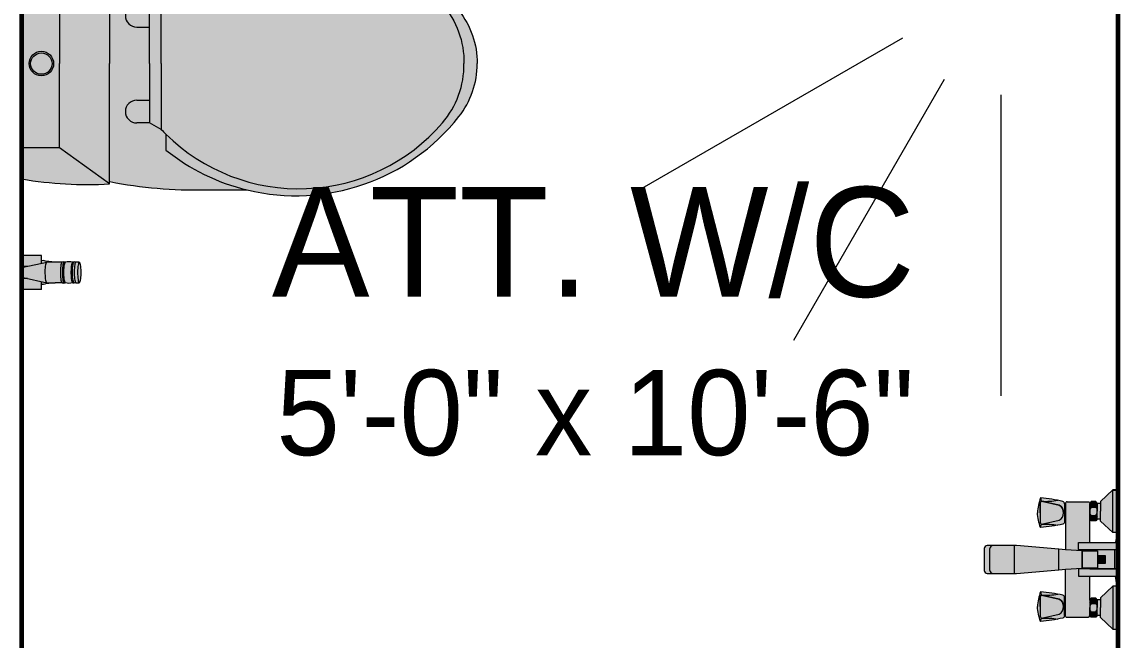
# Model space of a CAD drawing. Header units: feet. Extents: x 109753 to 150441, y 47761 to 75080.
# Drawn here: x 126507.2 to 126567.2, y 49904.4 to 49938.2 of the extents above; entities that cross this region are included whole.
import ezdxf

# ---------------------------------------------------------------- set-up
doc = ezdxf.new("R2010")
doc.units = ezdxf.units.FT
doc.header["$LTSCALE"] = 50
doc.header["$MEASUREMENT"] = 0
for name, color, linetype, lineweight in [('A-Furniture', 175, 'Continuous', 0), ('HATCH', 9, 'Continuous', 9), ('TEXT', 181, 'Continuous', 13), ('WALL', 1, 'Continuous', 60)]:
    doc.layers.add(name, color=color, linetype=linetype, lineweight=lineweight)
doc.layers.add('WC-OUTL', color=7, linetype='Continuous')
doc.styles.add('GL_Imperial', font='GOTHIC.TTF', dxfattribs={"height": 8})

# ---------------------------------------------------------------- blocks, each defined once
blk = doc.blocks.new('toilet')
at = {"true_color": 0xaaabad}
h = blk.add_hatch(color=253, dxfattribs=at)
h.dxf.hatch_style = 1
h.paths.add_polyline_path([(-0.1212, 0), (-0.1657, 0, 0.056711), (-0.1727, -0.126), (-0.1212, -0.054)])
at = {"true_color": 0xcecdcb}
h = blk.add_hatch(color=254, dxfattribs=at)
h.dxf.hatch_style = 1
h.paths.add_polyline_path([(0.1213, -0.054), (0.1213, 0), (-0.1212, 0), (-0.1212, -0.054), (0, -0.054)])
h.paths.add_polyline_path([(-0.0176, -0.0279, -1), (0.0176, -0.0279, -1)], flags=16)
h.paths.add_polyline_path([(-0.0154, -0.0279, -1), (0.0154, -0.0279, -1)], flags=0)
at = {"true_color": 0xaaabad}
h = blk.add_hatch(color=253, dxfattribs=at)
h.dxf.hatch_style = 1
h.paths.add_polyline_path([(0.1657, 0), (0.1213, 0), (0.1213, -0.054), (0.1727, -0.126, 0.056711)])
h = blk.add_hatch(color=253, dxfattribs=at)
h.dxf.hatch_style = 1
h.paths.add_polyline_path([(-0.3242, -0.0279), (-0.3167, -0.0279), (-0.3129, -0.0279), (-0.3086, -0.0078), (-0.3086, -0.0001), (-0.3242, -0.0001)])
at = {"true_color": 0xcecdcb}
h = blk.add_hatch(color=254, dxfattribs=at)
h.dxf.hatch_style = 1
h.paths.add_polyline_path([(-0.2924, -0.002, 0.362033), (-0.2934, -0.0011), (-0.2999, -0.0011), (-0.3064, -0.0011, 0.362033), (-0.3074, -0.002), (-0.3146, -0.0355), (-0.3146, -0.0356), (-0.3144, -0.0352), (-0.3137, -0.0347), (-0.3126, -0.0343), (-0.311, -0.0339), (-0.309, -0.0336), (-0.3067, -0.0333), (-0.3042, -0.0332), (-0.3015, -0.0331), (-0.2987, -0.0331), (-0.296, -0.0331), (-0.2935, -0.0333), (-0.2911, -0.0335), (-0.2891, -0.0339), (-0.2874, -0.0342), (-0.2862, -0.0346), (-0.2855, -0.0351), (-0.2852, -0.0356)])
at = {"true_color": 0xaaabad}
h = blk.add_hatch(color=253, dxfattribs=at)
h.dxf.hatch_style = 1
h.paths.add_polyline_path([(-0.3064, -0.0011), (-0.2999, -0.0011), (-0.2934, -0.0011, -0.362033), (-0.2924, -0.002), (-0.2912, -0.0078), (-0.2912, -0.0001), (-0.3086, -0.0001), (-0.3086, -0.0078), (-0.3074, -0.002, -0.362033)])
h = blk.add_hatch(color=253, dxfattribs=at)
h.dxf.hatch_style = 1
h.paths.add_polyline_path([(-0.2868, -0.0279), (-0.2831, -0.0279), (-0.2756, -0.0279), (-0.2756, -0.0001), (-0.2912, -0.0001), (-0.2912, -0.0078)])
at = {"true_color": 0x646d72}
h = blk.add_hatch(color=251, dxfattribs=at)
h.dxf.hatch_style = 1
h.paths.add_polyline_path([(-0.0154, -0.0279, 1), (0.0154, -0.0279, 1)], flags=0)
h.paths.add_polyline_path([(0.0176, -0.0279, 1), (-0.0176, -0.0279, 1)])
h.paths.add_polyline_path([(0.0154, -0.0279, -1), (-0.0154, -0.0279, -1)], flags=16)
at = {"true_color": 0xaaabad}
h = blk.add_hatch(color=253, dxfattribs=at)
h.dxf.hatch_style = 1
h.paths.add_polyline_path([(0.0154, -0.0279, 1), (-0.0154, -0.0279, 1)])
at = {"true_color": 0x646d72}
h = blk.add_hatch(color=251, dxfattribs=at)
h.dxf.hatch_style = 1
h.paths.add_polyline_path([(-0.3129, -0.0279), (-0.3167, -0.0279), (-0.3168, -0.0309), (-0.3163, -0.0339), (-0.3146, -0.0478), (-0.3146, -0.0355)])
h = blk.add_hatch(color=251, dxfattribs=at)
h.dxf.hatch_style = 1
h.paths.add_polyline_path([(-0.283, -0.0309), (-0.2831, -0.0279), (-0.2868, -0.0279), (-0.2852, -0.0356), (-0.2852, -0.0478), (-0.2835, -0.0339)])
at = {"true_color": 0xcecdcb}
h = blk.add_hatch(color=254, dxfattribs=at)
h.dxf.hatch_style = 1
h.paths.add_polyline_path([(-0.2852, -0.0356), (-0.2855, -0.0351), (-0.2862, -0.0346), (-0.2874, -0.0342), (-0.2891, -0.0339), (-0.2911, -0.0335), (-0.2935, -0.0333), (-0.296, -0.0331), (-0.2987, -0.0331), (-0.3015, -0.0331), (-0.3042, -0.0332), (-0.3067, -0.0333), (-0.309, -0.0336), (-0.311, -0.0339), (-0.3126, -0.0343), (-0.3137, -0.0347), (-0.3144, -0.0352), (-0.3146, -0.0356), (-0.3146, -0.0478), (-0.3146, -0.0578), (-0.3144, -0.0574), (-0.3137, -0.0569), (-0.3126, -0.0565), (-0.311, -0.0561), (-0.309, -0.0558), (-0.3067, -0.0555), (-0.3042, -0.0553), (-0.3015, -0.0553), (-0.2987, -0.0552), (-0.296, -0.0553), (-0.2935, -0.0555), (-0.2911, -0.0557), (-0.2891, -0.056), (-0.2874, -0.0564), (-0.2862, -0.0568), (-0.2855, -0.0573), (-0.2852, -0.0577), (-0.2852, -0.0478)])
at = {"true_color": 0x646d72}
h = blk.add_hatch(color=251, dxfattribs=at)
h.dxf.hatch_style = 1
h.paths.add_polyline_path([(-0.2874, -0.0564), (-0.2891, -0.056), (-0.2911, -0.0557), (-0.2935, -0.0555), (-0.296, -0.0553), (-0.2987, -0.0552), (-0.3015, -0.0553), (-0.3042, -0.0553), (-0.3067, -0.0555), (-0.309, -0.0558), (-0.311, -0.0561), (-0.3126, -0.0565), (-0.3137, -0.0569), (-0.3144, -0.0574), (-0.3146, -0.0578), (-0.3146, -0.0577, 0.37361), (-0.3145, -0.0606), (-0.3144, -0.0602), (-0.3137, -0.0598), (-0.3126, -0.0593), (-0.311, -0.0589), (-0.309, -0.0586), (-0.3067, -0.0584), (-0.3042, -0.0582), (-0.3015, -0.0581), (-0.2987, -0.0581), (-0.296, -0.0582), (-0.2935, -0.0583), (-0.2911, -0.0586), (-0.2891, -0.0589), (-0.2874, -0.0593), (-0.2862, -0.0597), (-0.2855, -0.0601), (-0.2852, -0.0606, 0.367488), (-0.2852, -0.0577), (-0.2855, -0.0573), (-0.2862, -0.0568)])
at = {"true_color": 0xcecdcb}
h = blk.add_hatch(color=254, dxfattribs=at)
h.dxf.hatch_style = 1
h.paths.add_polyline_path([(-0.2987, -0.0704), (-0.296, -0.0705), (-0.2922, -0.0707), (-0.2881, -0.0714), (-0.2862, -0.072), (-0.2852, -0.0726, 0.096235), (-0.2852, -0.0623), (-0.2852, -0.0606), (-0.2855, -0.0601), (-0.2862, -0.0597), (-0.2874, -0.0593), (-0.2891, -0.0589), (-0.2911, -0.0586), (-0.2935, -0.0583), (-0.296, -0.0582), (-0.2987, -0.0581), (-0.3015, -0.0581), (-0.3042, -0.0582), (-0.3067, -0.0584), (-0.309, -0.0586), (-0.311, -0.0589), (-0.3126, -0.0593), (-0.3137, -0.0598), (-0.3144, -0.0602), (-0.3146, -0.0607), (-0.3146, -0.0623, 0.094513), (-0.3147, -0.0724), (-0.312, -0.0714), (-0.309, -0.0709), (-0.3067, -0.0707), (-0.3042, -0.0705), (-0.3015, -0.0704)])
at = {"true_color": 0x646d72}
h = blk.add_hatch(color=251, dxfattribs=at)
h.dxf.hatch_style = 1
h.paths.add_polyline_path([(-0.2987, -0.0598), (-0.296, -0.0599), (-0.2935, -0.0601), (-0.2911, -0.0603), (-0.2891, -0.0606), (-0.2866, -0.0612), (-0.2852, -0.062), (-0.2852, -0.0606), (-0.2855, -0.0601), (-0.2862, -0.0597), (-0.2874, -0.0593), (-0.2891, -0.0589), (-0.2911, -0.0586), (-0.2935, -0.0583), (-0.296, -0.0582), (-0.2987, -0.0581), (-0.3015, -0.0581), (-0.3042, -0.0582), (-0.3067, -0.0584), (-0.309, -0.0586), (-0.311, -0.0589), (-0.3126, -0.0593), (-0.3137, -0.0598), (-0.3144, -0.0602), (-0.3146, -0.0607), (-0.3146, -0.062), (-0.3137, -0.0615), (-0.3126, -0.0611), (-0.311, -0.0607), (-0.309, -0.0604), (-0.3067, -0.0601), (-0.3042, -0.0599), (-0.3015, -0.0598)], flags=17)
at = {"true_color": 0xaaabad}
h = blk.add_hatch(color=253, dxfattribs=at)
h.dxf.hatch_style = 1
h.paths.add_polyline_path([(0, -0.054), (-0.1212, -0.054), (-0.1727, -0.126), (-0.1695, -0.126), (0, -0.126), (0.1695, -0.126), (0.1727, -0.126), (0.1213, -0.054)])
at = {"true_color": 0x646d72}
h = blk.add_hatch(color=251, dxfattribs=at)
h.dxf.hatch_style = 1
h.paths.add_polyline_path([(-0.3015, -0.0704), (-0.3042, -0.0705), (-0.3067, -0.0707), (-0.309, -0.0709), (-0.311, -0.0713), (-0.3126, -0.0716), (-0.3137, -0.0721), (-0.3144, -0.0725), (-0.3146, -0.073), (-0.3146, -0.0747, 0.302314), (-0.3147, -0.0774), (-0.3134, -0.0765), (-0.311, -0.0759), (-0.309, -0.0756), (-0.3067, -0.0753), (-0.3042, -0.0751), (-0.3015, -0.0751), (-0.2987, -0.075), (-0.296, -0.0751), (-0.2922, -0.0754), (-0.2881, -0.076), (-0.2862, -0.0766), (-0.2851, -0.0773, 0.296022), (-0.2852, -0.0747), (-0.2852, -0.0729), (-0.2855, -0.0724), (-0.2862, -0.072), (-0.2874, -0.0716), (-0.2891, -0.0712), (-0.2911, -0.0709), (-0.2935, -0.0706), (-0.296, -0.0705), (-0.2987, -0.0704)])
at = {"true_color": 0xcecdcb}
h = blk.add_hatch(color=254, dxfattribs=at)
h.dxf.hatch_style = 1
h.paths.add_polyline_path([(-0.3015, -0.0751), (-0.3042, -0.0751), (-0.3067, -0.0753), (-0.309, -0.0756), (-0.311, -0.0759), (-0.3126, -0.0763), (-0.3137, -0.0767), (-0.3144, -0.0772), (-0.3146, -0.0776), (-0.3146, -0.0821), (-0.3133, -0.0814), (-0.3119, -0.081), (-0.31, -0.0806), (-0.3078, -0.0803), (-0.3052, -0.0801), (-0.3025, -0.08), (-0.2997, -0.0799), (-0.2968, -0.08), (-0.2941, -0.0801), (-0.2916, -0.0804), (-0.2894, -0.0807), (-0.2867, -0.0813), (-0.2852, -0.0821), (-0.2852, -0.0775), (-0.2855, -0.0771), (-0.2862, -0.0766), (-0.2874, -0.0762), (-0.2891, -0.0758), (-0.2911, -0.0755), (-0.2935, -0.0753), (-0.296, -0.0751), (-0.2987, -0.075)])
at = {"true_color": 0x646d72}
h = blk.add_hatch(color=251, dxfattribs=at)
h.dxf.hatch_style = 1
h.paths.add_polyline_path([(-0.2855, -0.082), (-0.2863, -0.0815), (-0.2876, -0.0811), (-0.2894, -0.0807), (-0.2916, -0.0804), (-0.2941, -0.0801), (-0.2968, -0.08), (-0.2997, -0.0799), (-0.3025, -0.08), (-0.3052, -0.0801), (-0.3078, -0.0803), (-0.31, -0.0806), (-0.3119, -0.081), (-0.3133, -0.0814), (-0.3142, -0.0819), (-0.3146, -0.0824), (-0.3146, -0.0824), (-0.3144, -0.0829), (-0.3137, -0.0834), (-0.3126, -0.0838), (-0.311, -0.0842), (-0.309, -0.0845), (-0.3067, -0.0847), (-0.3042, -0.0849), (-0.3015, -0.085), (-0.2987, -0.085), (-0.296, -0.0849), (-0.2935, -0.0848), (-0.2911, -0.0845), (-0.2891, -0.0842), (-0.2874, -0.0839), (-0.2862, -0.0834), (-0.2855, -0.083), (-0.2852, -0.0825)])
at = {"true_color": 0xaaabad}
h = blk.add_hatch(color=253, dxfattribs=at)
h.dxf.hatch_style = 1
h.paths.add_polyline_path([(-0.1814, -0.2634), (-0.1814, -0.3235, -0.11024), (-0.1242, -0.2069), (-0.1014, -0.2069, -0.008985), (-0.0945, -0.2001), (-0.0853, -0.1833), (-0.0853, -0.165, -1), (-0.0525, -0.165), (-0.0525, -0.1833), (0, -0.1833), (0.0525, -0.1833), (0.0525, -0.165, -1), (0.0853, -0.165), (0.0853, -0.1833), (0.0945, -0.2001, -0.008985), (0.1014, -0.2069), (0.1242, -0.2069, -0.11024), (0.1814, -0.3235), (0.1814, -0.2634, 0.052199), (0.1695, -0.126), (0, -0.126), (-0.1695, -0.126, 0.052199)])
at = {"true_color": 0x646d72}
h = blk.add_hatch(color=251, dxfattribs=at)
h.dxf.hatch_style = 1
h.paths.add_polyline_path([(-0.0525, -0.1833), (-0.0525, -0.165, 1), (-0.0853, -0.165), (-0.0853, -0.1833)])
h = blk.add_hatch(color=251, dxfattribs=at)
h.dxf.hatch_style = 1
h.paths.add_polyline_path([(0.0525, -0.1833), (0.0853, -0.1833), (0.0853, -0.165, 1), (0.0525, -0.165)])
h = blk.add_hatch(color=251, dxfattribs=at)
h.dxf.hatch_style = 1
h.paths.add_polyline_path([(0.0945, -0.2001), (0.0853, -0.1833), (0.0525, -0.1833), (0, -0.1833), (-0.0525, -0.1833), (-0.0853, -0.1833), (-0.0945, -0.2001), (0, -0.2001)])
at = {"true_color": 0xcecdcb}
h = blk.add_hatch(color=254, dxfattribs=at)
h.dxf.hatch_style = 1
h.paths.add_polyline_path([(0, -0.6351, 0.182634), (0.0853, -0.604, 0.434217), (0.1014, -0.2069, 0.008985), (0.0945, -0.2001), (0, -0.2001), (-0.0945, -0.2001, 0.008985), (-0.1014, -0.2069, 0.434217), (-0.0853, -0.604, 0.182634)])
at = {"true_color": 0x646d72}
h = blk.add_hatch(color=251, dxfattribs=at)
h.dxf.hatch_style = 1
h.paths.add_polyline_path([(0.0853, -0.604, -0.182634), (0, -0.6351, -0.182634), (-0.0853, -0.604, -0.434217), (-0.1014, -0.2069), (-0.1242, -0.2069, 0.11024), (-0.1814, -0.3235, 0.292914), (-0.0762, -0.6277, 0.16845), (0, -0.6541, 0.16845), (0.0762, -0.6277, 0.292914), (0.1814, -0.3235, 0.11024), (0.1242, -0.2069), (0.1014, -0.2069, -0.434217)])
blk.add_line((-0.3242, -0.0001), (-0.2756, -0.0001))
at = {"linetype": 'Continuous'}
for p, q in [((-0.3242, -0.0279), (-0.3242, -0.0001)), ((-0.2756, -0.0279), (-0.2756, -0.0001)), ((-0.3242, -0.0279), (-0.3167, -0.0279)), ((-0.2831, -0.0279), (-0.2756, -0.0279)), ((-0.3146, -0.0478), (-0.3163, -0.0339)), ((-0.2852, -0.0478), (-0.2835, -0.0339)), ((-0.3146, -0.0606), (-0.3146, -0.0623)), ((-0.2852, -0.0577), (-0.2852, -0.0478)), ((-0.2852, -0.0623), (-0.2852, -0.0606)), ((-0.3146, -0.0729), (-0.3146, -0.0747)), ((-0.3146, -0.0776), (-0.3146, -0.0824)), ((-0.2852, -0.0747), (-0.2852, -0.0729)), ((-0.2852, -0.0824), (-0.2852, -0.0775))]:
    blk.add_line(p, q, dxfattribs=at)
at = {"color": 252, "linetype": 'Continuous', "lineweight": 5, "true_color": 0x939598}
for p, q in [((-0.3074, -0.002), (-0.3146, -0.0356)), ((-0.3086, -0.0078), (-0.3086, -0.0001)), ((-0.2999, -0.0011), (-0.3064, -0.0011)), ((-0.2999, -0.0011), (-0.2934, -0.0011)), ((-0.2924, -0.002), (-0.2852, -0.0356)), ((-0.2912, -0.0078), (-0.2912, -0.0001)), ((-0.2868, -0.0279), (-0.2831, -0.0279)), ((-0.3146, -0.0355), (-0.3146, -0.0478)), ((-0.2852, -0.0478), (-0.2852, -0.0356))]:
    blk.add_line(p, q, dxfattribs=at)
at = {"color": 7, "linetype": 'Continuous'}
blk.add_line((-0.3167, -0.0279), (-0.3129, -0.0279), dxfattribs=at)
at = {"color": 252, "lineweight": 5, "true_color": 0x939598}
for p, q in [((-0.0853, -0.1833), (-0.0853, -0.165)), ((-0.0525, -0.165), (-0.0525, -0.1833)), ((0.0525, -0.165), (0.0525, -0.1833)), ((0.0853, -0.1833), (0.0853, -0.165)), ((-0.0945, -0.2001), (-0.0853, -0.1833)), ((-0.0525, -0.1833), (-0.0853, -0.1833)), ((0, -0.1833), (-0.0525, -0.1833)), ((0, -0.1833), (0.0525, -0.1833)), ((0.0525, -0.1833), (0.0853, -0.1833)), ((0.0945, -0.2001), (0.0853, -0.1833))]:
    blk.add_line(p, q, dxfattribs=at)
for points in [[(-0.1657, 0, 0.056711), (-0.1727, -0.126), (-0.1695, -0.126)], [(0.1657, 0, -0.056711), (0.1727, -0.126), (0.1695, -0.126)], [(-0.1695, -0.1262, 0.052121), (-0.1814, -0.2634), (-0.1814, -0.3235, 0.14456)], [(0.1695, -0.1262, -0.052121), (0.1814, -0.2634), (0.1814, -0.3235, -0.14456)], [(-0.1814, -0.3235, 0.292914), (-0.0762, -0.6277, 0.16845), (0, -0.6541, 2.883082)], [(0.1814, -0.3235, -0.292914), (0.0762, -0.6277, -0.16845), (0, -0.6541, -2.883082)]]:
    blk.add_lwpolyline(points, format="xyb")
for points in [[(-0.1727, -0.126), (-0.1212, -0.054), (-0.1212, 0)], [(0.1727, -0.126), (0.1213, -0.054), (0.1213, 0)], [(-0.1212, -0.054), (0, -0.054)], [(0.1213, -0.054), (0, -0.054)]]:
    blk.add_lwpolyline(points, dxfattribs=at)
blk.add_lwpolyline([(0.1657, 0), (-0.1657, 0)])
at = {"linetype": 'Continuous', "flags": 128}
for points in [[(-0.3167, -0.0279), (-0.3168, -0.0309), (-0.3163, -0.0339)], [(-0.2835, -0.0339), (-0.283, -0.0309), (-0.2831, -0.0279)], [(-0.3146, -0.0824), (-0.3144, -0.0829), (-0.3137, -0.0834), (-0.3126, -0.0838), (-0.311, -0.0842), (-0.309, -0.0845), (-0.3067, -0.0847), (-0.3042, -0.0849), (-0.3015, -0.085), (-0.2987, -0.085), (-0.296, -0.0849), (-0.2935, -0.0848), (-0.2911, -0.0845), (-0.2891, -0.0842), (-0.2874, -0.0839), (-0.2862, -0.0834), (-0.2855, -0.083), (-0.2852, -0.0825)]]:
    blk.add_lwpolyline(points, dxfattribs=at)
at = {"color": 252, "linetype": 'Continuous', "lineweight": 5, "true_color": 0x939598, "flags": 128}
for points in [[(-0.2852, -0.0356), (-0.2855, -0.0351), (-0.2862, -0.0346), (-0.2874, -0.0342), (-0.2891, -0.0339), (-0.2911, -0.0335), (-0.2935, -0.0333), (-0.296, -0.0331), (-0.2987, -0.0331), (-0.3015, -0.0331), (-0.3042, -0.0332), (-0.3067, -0.0333), (-0.309, -0.0336), (-0.311, -0.0339), (-0.3126, -0.0343), (-0.3137, -0.0347), (-0.3144, -0.0352), (-0.3146, -0.0356)], [(-0.2852, -0.0577), (-0.2855, -0.0573), (-0.2862, -0.0568), (-0.2874, -0.0564), (-0.2891, -0.056), (-0.2911, -0.0557), (-0.2935, -0.0555), (-0.296, -0.0553), (-0.2987, -0.0552), (-0.3015, -0.0553), (-0.3042, -0.0553), (-0.3067, -0.0555), (-0.309, -0.0558), (-0.311, -0.0561), (-0.3126, -0.0565), (-0.3137, -0.0569), (-0.3144, -0.0574), (-0.3146, -0.0578), (-0.3146, -0.0478)], [(-0.2852, -0.0606), (-0.2855, -0.0601), (-0.2862, -0.0597), (-0.2874, -0.0593), (-0.2891, -0.0589), (-0.2911, -0.0586), (-0.2935, -0.0583), (-0.296, -0.0582), (-0.2987, -0.0581), (-0.3015, -0.0581), (-0.3042, -0.0582), (-0.3067, -0.0584), (-0.309, -0.0586), (-0.311, -0.0589), (-0.3126, -0.0593), (-0.3137, -0.0598), (-0.3144, -0.0602), (-0.3146, -0.0607)], [(-0.2852, -0.0623), (-0.2855, -0.0619), (-0.2862, -0.0614), (-0.2874, -0.061), (-0.2891, -0.0606), (-0.2911, -0.0603), (-0.2935, -0.0601), (-0.296, -0.0599), (-0.2987, -0.0598), (-0.3015, -0.0598), (-0.3042, -0.0599), (-0.3067, -0.0601), (-0.309, -0.0604), (-0.311, -0.0607), (-0.3126, -0.0611), (-0.3137, -0.0615), (-0.3144, -0.0619), (-0.3146, -0.0624)], [(-0.2852, -0.0729), (-0.2855, -0.0724), (-0.2862, -0.072), (-0.2874, -0.0716), (-0.2891, -0.0712), (-0.2911, -0.0709), (-0.2935, -0.0706), (-0.296, -0.0705), (-0.2987, -0.0704), (-0.3015, -0.0704), (-0.3042, -0.0705), (-0.3067, -0.0707), (-0.309, -0.0709), (-0.311, -0.0713), (-0.3126, -0.0716), (-0.3137, -0.0721), (-0.3144, -0.0725), (-0.3146, -0.073)], [(-0.2852, -0.0747), (-0.2855, -0.0742), (-0.2862, -0.0738), (-0.2874, -0.0733), (-0.2891, -0.073), (-0.2911, -0.0727), (-0.2935, -0.0724), (-0.296, -0.0722), (-0.2987, -0.0722), (-0.3015, -0.0722), (-0.3042, -0.0723), (-0.3067, -0.0724), (-0.309, -0.0727), (-0.311, -0.073), (-0.3126, -0.0734), (-0.3137, -0.0738), (-0.3144, -0.0743), (-0.3146, -0.0747)], [(-0.2852, -0.0775), (-0.2855, -0.0771), (-0.2862, -0.0766), (-0.2874, -0.0762), (-0.2891, -0.0758), (-0.2911, -0.0755), (-0.2935, -0.0753), (-0.296, -0.0751), (-0.2987, -0.075), (-0.3015, -0.0751), (-0.3042, -0.0751), (-0.3067, -0.0753), (-0.309, -0.0756), (-0.311, -0.0759), (-0.3126, -0.0763), (-0.3137, -0.0767), (-0.3144, -0.0772), (-0.3146, -0.0776)]]:
    blk.add_lwpolyline(points, dxfattribs=at)
at = {"color": 7, "linetype": 'Continuous', "flags": 128}
blk.add_lwpolyline([(-0.2852, -0.0824), (-0.2855, -0.082), (-0.2863, -0.0815), (-0.2876, -0.0811), (-0.2894, -0.0807), (-0.2916, -0.0804), (-0.2941, -0.0801), (-0.2968, -0.08), (-0.2997, -0.0799), (-0.3025, -0.08), (-0.3052, -0.0801), (-0.3078, -0.0803), (-0.31, -0.0806), (-0.3119, -0.081), (-0.3133, -0.0814), (-0.3142, -0.0819), (-0.3146, -0.0824)], dxfattribs=at)
at = {"color": 7}
for points in [[(-0.1695, -0.126), (0, -0.126)], [(0.1695, -0.126), (0, -0.126)]]:
    blk.add_lwpolyline(points, dxfattribs=at)
for points in [[(-0.0945, -0.2001, 0.008985), (-0.1014, -0.2069, 0.182634)], [(0, -0.2001), (-0.0945, -0.2001, 0.008985)], [(0, -0.2001), (0.0945, -0.2001, -0.444938)], [(0.0945, -0.2001, -0.008985), (0.1014, -0.2069, -0.182634)], [(-0.1014, -0.2069, 0.434217), (-0.0853, -0.604, 0.182634), (0, -0.6351, 2.693815)], [(0.1014, -0.2069, -0.434217), (0.0853, -0.604, -0.182634), (0, -0.6351, -2.693815)]]:
    blk.add_lwpolyline(points, format="xyb", dxfattribs=at)
at = {"color": 252, "lineweight": 5, "true_color": 0x939598}
for points in [[(-0.1242, -0.2069, 0.11024), (-0.1814, -0.3235, 0.16845)], [(-0.1014, -0.2069), (-0.1242, -0.2069, 0.416606)], [(0.1014, -0.2069), (0.1242, -0.2069, -0.416606)], [(0.1242, -0.2069, -0.11024), (0.1814, -0.3235, -0.16845)]]:
    blk.add_lwpolyline(points, format="xyb", dxfattribs=at)
blk.add_circle((0, -0.0279), 0.0176)
at = {"color": 8}
blk.add_circle((0, -0.0279), 0.0154, dxfattribs=at)
at = {"color": 252, "linetype": 'Continuous', "lineweight": 5, "true_color": 0x939598}
for centre, start, end in [((-0.3064, -0.0022), 90, 169.6077), ((-0.2934, -0.0022), 10.3923, 90)]:
    blk.add_arc(centre, 0.00104, start, end, dxfattribs=at)
at = {"linetype": 'Continuous'}
for centre, radius, start, end in [((-0.3129, -0.0592), 0.0022, 139.3773, 220.3556), ((-0.2881, -0.0676), 0.027, 168.7018, 191.2982), ((-0.2869, -0.0592), 0.0022, 319.6444, 40.3556), ((-0.3117, -0.0676), 0.027, 348.7018, 11.2982), ((-0.3126, -0.0761), 0.00244, 143.8457, 216.1543), ((-0.2872, -0.0761), 0.00244, 323.8457, 36.1543)]:
    blk.add_arc(centre, radius, start, end, dxfattribs=at)
at = {"color": 252, "lineweight": 5, "true_color": 0x939598}
for centre in [(-0.0689, -0.165), (0.0689, -0.165)]:
    blk.add_arc(centre, 0.0164, 0, 180, dxfattribs=at)
blk = doc.blocks.new('*U861')
at = {"true_color": 0xffffff}
h = blk.add_hatch(color=7, dxfattribs=at)
h.dxf.hatch_style = 1
edge = h.paths.add_edge_path()
edge.add_arc((0.015, 0.1787), 0.004, 360, 450)
edge.add_line((0.015, 0.1827), (-0.015, 0.1827))
edge.add_arc((-0.015, 0.1787), 0.004, 90, 180)
edge.add_line((-0.019, 0.1787), (-0.019, 0.1717))
edge.add_line((-0.019, 0.1717), (-0.019, 0.1387))
edge.add_line((-0.019, 0.1387), (-0.014, 0.0807))
edge.add_line((-0.014, 0.0807), (-0.0134, 0.0716))
edge.add_line((-0.0134, 0.0716), (-0.0523, 0.0716))
edge.add_line((-0.0523, 0.0716), (-0.0523, 0.0728))
edge.add_arc((-0.0527, 0.077), 0.00417, 275.2861, 335.1491)
edge.add_arc((-0.2501, 0.1212), 0.2064, 347.1247, 355.6663)
edge.add_arc((-0.0658, 0.0528), 0.057, 67.8225, 88.6863)
edge.add_arc((-0.0632, 0.0528), 0.057, 91.3137, 112.1775)
edge.add_arc((0.1212, 0.1212), 0.2064, 184.3337, 192.8753)
edge.add_arc((-0.0763, 0.077), 0.00417, 204.8509, 264.7139)
edge.add_line((-0.0767, 0.0728), (-0.0767, 0.0716))
edge.add_arc((-0.0772, 0.0694), 0.00226, 76.3145, 180)
edge.add_line((-0.0795, 0.0694), (-0.0795, 0.0404))
edge.add_line((-0.0795, 0.0404), (-0.0765, 0.0384))
edge.add_line((-0.0765, 0.0384), (-0.0791, 0.0364))
edge.add_line((-0.0791, 0.0364), (-0.0791, 0.0302))
edge.add_line((-0.0791, 0.0302), (-0.0765, 0.028))
edge.add_line((-0.0765, 0.028), (-0.0765, 0.0238))
edge.add_line((-0.0765, 0.0238), (-0.0795, 0.0238))
edge.add_line((-0.0795, 0.0238), (-0.0951, 0.007))
edge.add_line((-0.0951, 0.007), (-0.0951, -0.0004))
edge.add_line((-0.0951, -0.0004), (-0.0367, -0.0004))
edge.add_line((-0.0367, -0.0004), (-0.0367, 0.007))
edge.add_line((-0.0367, 0.007), (-0.0523, 0.0238))
edge.add_line((-0.0523, 0.0238), (-0.0553, 0.0238))
edge.add_line((-0.0553, 0.0238), (-0.0553, 0.028))
edge.add_line((-0.0553, 0.028), (-0.0527, 0.0302))
edge.add_line((-0.0527, 0.0302), (-0.0527, 0.0364))
edge.add_line((-0.0527, 0.0364), (-0.0553, 0.0384))
edge.add_line((-0.0553, 0.0384), (-0.023, 0.0384))
edge.add_line((-0.023, 0.0384), (-0.023, 0.0031))
edge.add_line((-0.023, 0.0031), (-0.0319, 0.0017))
edge.add_line((-0.0319, 0.0017), (-0.0319, 0))
edge.add_line((-0.0319, 0), (-0.023, 0))
edge.add_line((-0.023, 0), (-0.023, -0.0003))
edge.add_line((-0.023, -0.0003), (-0.013, -0.0003))
edge.add_line((-0.013, -0.0003), (-0.013, 0))
edge.add_line((-0.013, 0), (0.013, 0))
edge.add_line((0.013, 0), (0.013, -0.0003))
edge.add_line((0.013, -0.0003), (0.023, -0.0003))
edge.add_line((0.023, -0.0003), (0.023, 0))
edge.add_line((0.023, 0), (0.0319, 0))
edge.add_line((0.0319, 0), (0.0319, 0.0017))
edge.add_line((0.0319, 0.0017), (0.023, 0.0031))
edge.add_line((0.023, 0.0031), (0.023, 0.0384))
edge.add_line((0.023, 0.0384), (0.0553, 0.0384))
edge.add_line((0.0553, 0.0384), (0.0527, 0.0364))
edge.add_line((0.0527, 0.0364), (0.0527, 0.0302))
edge.add_line((0.0527, 0.0302), (0.0553, 0.028))
edge.add_line((0.0553, 0.028), (0.0553, 0.0238))
edge.add_line((0.0553, 0.0238), (0.0523, 0.0238))
edge.add_line((0.0523, 0.0238), (0.0367, 0.007))
edge.add_line((0.0367, 0.007), (0.0367, -0.0004))
edge.add_line((0.0367, -0.0004), (0.0951, -0.0004))
edge.add_line((0.0951, -0.0004), (0.0951, 0.007))
edge.add_line((0.0951, 0.007), (0.0795, 0.0238))
edge.add_line((0.0795, 0.0238), (0.0765, 0.0238))
edge.add_line((0.0765, 0.0238), (0.0765, 0.028))
edge.add_line((0.0765, 0.028), (0.0791, 0.0302))
edge.add_line((0.0791, 0.0302), (0.0791, 0.0364))
edge.add_line((0.0791, 0.0364), (0.0765, 0.0384))
edge.add_line((0.0765, 0.0384), (0.0769, 0.0384))
edge.add_arc((0.0769, 0.0404), 0.002, 270, 360)
edge.add_line((0.0789, 0.0404), (0.0789, 0.0694))
edge.add_arc((0.0767, 0.0694), 0.00226, 0, 103.6855)
edge.add_line((0.0761, 0.0716), (0.0761, 0.0728))
edge.add_arc((0.0757, 0.077), 0.00417, 275.2861, 335.1491)
edge.add_arc((-0.1217, 0.1212), 0.2064, 347.1247, 355.6663)
edge.add_arc((0.0626, 0.0528), 0.057, 67.8225, 88.6863)
edge.add_arc((0.0652, 0.0528), 0.057, 91.3137, 112.1775)
edge.add_arc((0.2496, 0.1212), 0.2064, 184.3337, 192.8753)
edge.add_arc((0.0521, 0.077), 0.00417, 204.8509, 264.7139)
edge.add_line((0.0517, 0.0728), (0.0517, 0.0716))
edge.add_line((0.0517, 0.0716), (0.0134, 0.0716))
edge.add_line((0.0134, 0.0716), (0.014, 0.0807))
edge.add_line((0.014, 0.0807), (0.019, 0.1387))
edge.add_line((0.019, 0.1387), (0.019, 0.1717))
edge.add_line((0.019, 0.1717), (0.019, 0.1787))
h = blk.add_hatch(color=7, dxfattribs=at)
h.dxf.hatch_style = 1
h.paths.add_polyline_path([(-0.019, 0.1417), (-0.019, 0.1717), (-0.019, 0.1787, -0.414214), (-0.015, 0.1827), (0.015, 0.1827, -0.414214), (0.019, 0.1787), (0.019, 0.1717), (0.019, 0.1417)])
h = blk.add_hatch(color=7, dxfattribs=at)
h.dxf.hatch_style = 1
h.paths.add_polyline_path([(-0.0443, 0.1056, 0.167018), (-0.0487, 0.1042, 0.256857), (-0.0527, 0.1064), (-0.0645, 0.1064), (-0.0763, 0.1064, 0.256857), (-0.0803, 0.1042, 0.167018), (-0.0847, 0.1056, -0.091288), (-0.0645, 0.1098, -0.091288)])
h = blk.add_hatch(color=7, dxfattribs=at)
h.dxf.hatch_style = 1
h.paths.add_polyline_path([(-0.0815, 0.0819, -0.029008), (-0.0847, 0.1056, -0.167018), (-0.0803, 0.1042, -0.059643)])
h = blk.add_hatch(color=7, dxfattribs=at)
h.dxf.hatch_style = 1
h.paths.add_polyline_path([(-0.0487, 0.1042, -0.167018), (-0.0443, 0.1056, -0.029008), (-0.0475, 0.0819, -0.059643)])
h = blk.add_hatch(color=7, dxfattribs=at)
h.dxf.hatch_style = 1
h.paths.add_polyline_path([(0.0521, 0.1064, 0.256857), (0.0481, 0.1042, 0.167018), (0.0437, 0.1056, -0.091288), (0.0639, 0.1098, -0.091288), (0.0841, 0.1056, 0.167018), (0.0797, 0.1042, 0.256857), (0.0757, 0.1064), (0.0639, 0.1064)])
h = blk.add_hatch(color=7, dxfattribs=at)
h.dxf.hatch_style = 1
h.paths.add_polyline_path([(0.0469, 0.0819, -0.029008), (0.0437, 0.1056, -0.167018), (0.0481, 0.1042, -0.059643)])
h = blk.add_hatch(color=7, dxfattribs=at)
h.dxf.hatch_style = 1
h.paths.add_polyline_path([(0.0797, 0.1042, -0.167018), (0.0841, 0.1056, -0.029008), (0.0809, 0.0819, -0.059643)])
h = blk.add_hatch(color=7, dxfattribs=at)
h.dxf.hatch_style = 1
h.paths.add_polyline_path([(-0.0134, 0.0716), (-0.014, 0.0807), (0.014, 0.0807), (0.0134, 0.0716), (0.012, 0.0487), (-0.012, 0.0487)])
h = blk.add_hatch(color=7, dxfattribs=at)
h.dxf.hatch_style = 1
h.paths.add_polyline_path([(-0.0134, 0.0716), (-0.012, 0.0487), (-0.012, 0.0384), (-0.013, 0.0384), (-0.013, 0.0537), (-0.023, 0.0537), (-0.023, 0.0384), (-0.0557, 0.0384), (-0.0659, 0.0384), (-0.0739, 0.0384), (-0.0765, 0.0384), (-0.0795, 0.0404), (-0.0795, 0.0694, -0.486035), (-0.0767, 0.0716), (-0.0523, 0.0716)])
h = blk.add_hatch(color=7, dxfattribs=at)
h.dxf.hatch_style = 1
h.paths.add_polyline_path([(0.0517, 0.0716), (0.0761, 0.0716, -0.486035), (0.0789, 0.0694), (0.0789, 0.0404, -0.414214), (0.0769, 0.0384), (0.0759, 0.0384), (0.0659, 0.0384), (0.0579, 0.0384), (0.0553, 0.0384), (0.023, 0.0384), (0.023, 0.0537), (0.013, 0.0537), (0.013, 0.0384), (0.012, 0.0384), (0.012, 0.0487), (0.0134, 0.0716)])
h = blk.add_hatch(color=7, dxfattribs=at)
h.dxf.hatch_style = 1
h.paths.add_polyline_path([(-0.013, 0.0046), (-0.013, 0.0017), (-0.013, -0.0003), (-0.023, -0.0003), (-0.023, 0), (-0.023, 0.0031), (-0.023, 0.0384), (-0.023, 0.0537), (-0.013, 0.0537), (-0.013, 0.0384)])
h = blk.add_hatch(color=7, dxfattribs=at)
h.dxf.hatch_style = 1
h.paths.add_polyline_path([(0.023, 0.0031), (0.023, -0.0003), (0.013, -0.0003), (0.013, 0), (0.013, 0.0046), (0.013, 0.0384), (0.013, 0.0537), (0.023, 0.0537), (0.023, 0.0384)])
h = blk.add_hatch(color=7, dxfattribs=at)
h.dxf.hatch_style = 1
h.paths.add_polyline_path([(-0.0717, 0.0302), (-0.0739, 0.028), (-0.0765, 0.028), (-0.0791, 0.0302), (-0.0791, 0.0364), (-0.0765, 0.0384), (-0.0739, 0.0384), (-0.0717, 0.0364)])
h = blk.add_hatch(color=7, dxfattribs=at)
h.dxf.hatch_style = 1
h.paths.add_polyline_path([(-0.0601, 0.0364), (-0.0579, 0.0384), (-0.0553, 0.0384), (-0.0527, 0.0364), (-0.0527, 0.0302), (-0.0553, 0.028), (-0.0579, 0.028), (-0.0601, 0.0302)])
h = blk.add_hatch(color=7, dxfattribs=at)
h.dxf.hatch_style = 1
h.paths.add_polyline_path([(0.0527, 0.0364), (0.0553, 0.0384), (0.0579, 0.0384), (0.0601, 0.0364), (0.0601, 0.0302), (0.0579, 0.028), (0.0553, 0.028), (0.0527, 0.0302)])
h = blk.add_hatch(color=7, dxfattribs=at)
h.dxf.hatch_style = 1
h.paths.add_polyline_path([(0.0717, 0.0364), (0.0739, 0.0384), (0.0765, 0.0384), (0.0791, 0.0364), (0.0791, 0.0302), (0.0765, 0.028), (0.0739, 0.028), (0.0717, 0.0302)])
h = blk.add_hatch(color=7, dxfattribs=at)
h.dxf.hatch_style = 1
h.paths.add_polyline_path([(-0.0659, 0.0238), (-0.0553, 0.0238), (-0.0523, 0.0238), (-0.0367, 0.007), (-0.0951, 0.007), (-0.0795, 0.0238), (-0.0765, 0.0238)])
h = blk.add_hatch(color=7, dxfattribs=at)
h.dxf.hatch_style = 1
h.paths.add_polyline_path([(0.005, 0.0277), (0.005, 0.0166), (-0.005, 0.0166), (-0.005, 0.0277)])
h = blk.add_hatch(color=7, dxfattribs=at)
h.dxf.hatch_style = 1
h.paths.add_polyline_path([(0.0367, 0.007), (0.0523, 0.0238), (0.0553, 0.0238), (0.0659, 0.0238), (0.0765, 0.0238), (0.0795, 0.0238), (0.0951, 0.007)])
h = blk.add_hatch(color=7, dxfattribs=at)
h.dxf.hatch_style = 1
h.paths.add_polyline_path([(-0.023, 0.0017), (-0.0319, 0.0017), (-0.023, 0.0031)])
h = blk.add_hatch(color=7, dxfattribs=at)
h.dxf.hatch_style = 1
h.paths.add_polyline_path([(0.013, 0.0017), (0, 0.0017), (-0.013, 0.0017), (-0.013, 0.0046), (0.0125, 0.0046), (0.013, 0.0046)])
h = blk.add_hatch(color=7, dxfattribs=at)
h.dxf.hatch_style = 1
h.paths.add_polyline_path([(0.0319, 0.0017), (0.023, 0.0017), (0.023, 0.0031)])
at = {"color": 252, "lineweight": 5}
for p, q in [((0.015, 0.1757), (-0.015, 0.1757)), ((0.019, 0.1417), (-0.019, 0.1417)), ((-0.014, 0.0807), (0.014, 0.0807))]:
    blk.add_line(p, q, dxfattribs=at)
for p, q in [((-0.0523, 0.0716), (-0.0134, 0.0716)), ((0.0517, 0.0716), (0.0134, 0.0716)), ((-0.013, 0.0384), (-0.012, 0.0384)), ((0.013, 0.0384), (0.012, 0.0384))]:
    blk.add_line(p, q)
for points in [[(0.0134, 0.0716), (0.014, 0.0807), (0.019, 0.1387), (0.019, 0.1717), (0.019, 0.1787, 0.414214), (0.015, 0.1827), (-0.015, 0.1827, 0.414214), (-0.019, 0.1787)], [(-0.0767, 0.0728, -0.267309), (-0.0801, 0.0752, -0.037287), (-0.0847, 0.1056, -0.091288), (-0.0645, 0.1098, -2.64258)], [(-0.0523, 0.0728, 0.267309), (-0.0489, 0.0752, 0.037287), (-0.0443, 0.1056, 0.091288), (-0.0645, 0.1098, 2.64258)], [(0.0517, 0.0728, -0.267309), (0.0483, 0.0752, -0.037287), (0.0437, 0.1056, -0.091288), (0.0639, 0.1098, -2.64258)], [(0.0761, 0.0728, 0.267309), (0.0795, 0.0752, 0.037287), (0.0841, 0.1056, 0.091288), (0.0639, 0.1098, 2.64258)], [(-0.0765, 0.0384), (-0.0795, 0.0404), (-0.0795, 0.0694, -0.486035), (-0.0767, 0.0716)], [(0.0789, 0.0694), (0.0789, 0.0404, -0.414214), (0.0769, 0.0384), (0.0759, 0.0384)], [(0.0789, 0.0694, 0.486035), (0.0761, 0.0716)]]:
    blk.add_lwpolyline(points, format="xyb")
for points in [[(-0.019, 0.1787), (-0.019, 0.1717), (-0.019, 0.1387), (-0.014, 0.0807), (-0.0134, 0.0716)], [(0.0759, 0.0716), (0.0761, 0.0716)], [(-0.0765, 0.028), (-0.0791, 0.0302), (-0.0791, 0.0364), (-0.0765, 0.0384)], [(-0.0557, 0.0384), (-0.023, 0.0384)], [(-0.0553, 0.028), (-0.0527, 0.0302), (-0.0527, 0.0364), (-0.0553, 0.0384)], [(-0.023, 0.0384), (-0.023, 0.0031)], [(-0.013, 0.0046), (-0.013, 0.0384)], [(-0.005, 0.0277), (-0.012, 0.0277), (-0.012, 0.0384)], [(0.012, 0.0384), (0.012, 0.0277), (0.005, 0.0277)], [(0.013, 0.0046), (0.013, 0.0384)], [(0.023, 0.0384), (0.023, 0.0031)], [(0.023, 0.0384), (0.0553, 0.0384)], [(0.0553, 0.028), (0.0527, 0.0302), (0.0527, 0.0364), (0.0553, 0.0384)], [(0.0553, 0.0384), (0.0659, 0.0384)], [(0.0765, 0.0384), (0.0659, 0.0384)], [(0.0765, 0.028), (0.0791, 0.0302), (0.0791, 0.0364), (0.0765, 0.0384)], [(-0.0951, 0.007), (-0.0795, 0.0238), (-0.0765, 0.0238)], [(-0.0765, 0.0238), (-0.0765, 0.028)], [(-0.0553, 0.0238), (-0.0553, 0.028)], [(-0.0367, 0.007), (-0.0523, 0.0238), (-0.0553, 0.0238)], [(0.0367, 0.007), (0.0523, 0.0238), (0.0553, 0.0238)], [(0.0553, 0.0238), (0.0553, 0.028)], [(0.0765, 0.0238), (0.0765, 0.028)], [(0.0951, 0.007), (0.0795, 0.0238), (0.0765, 0.0238)], [(-0.0951, 0.007), (-0.0951, -0.0004)], [(-0.0951, -0.0004), (-0.0367, -0.0004), (-0.0367, 0.007)], [(-0.0319, 0.0017), (-0.023, 0.0031)], [(-0.0319, 0.0017), (-0.0319, 0)], [(-0.023, 0), (-0.0319, 0)], [(-0.023, 0), (-0.023, -0.0003), (-0.013, -0.0003)], [(-0.013, -0.0003), (-0.013, 0)], [(0.013, 0), (-0.013, 0)], [(0.013, 0.0046), (0.0125, 0.0046)], [(0.023, 0), (0.023, -0.0003), (0.013, -0.0003)], [(0.013, -0.0003), (0.013, 0)], [(0.0319, 0.0017), (0.023, 0.0031)], [(0.0319, 0), (0.023, 0)], [(0.0319, 0.0017), (0.0319, 0)], [(0.0951, -0.0004), (0.0367, -0.0004), (0.0367, 0.007)]]:
    blk.add_lwpolyline(points)
for points in [[(-0.0847, 0.1056, -0.167018), (-0.0803, 0.1042, -0.059643), (-0.0815, 0.0819, 3.293794)], [(-0.0645, 0.1064), (-0.0763, 0.1064, 0.256857), (-0.0803, 0.1042), (-0.0747, 0.0802, 0.295314), (-0.0645, 0.0744, 0.695222)], [(-0.0645, 0.1064), (-0.0527, 0.1064, -0.256857), (-0.0487, 0.1042), (-0.0543, 0.0802, -0.295314), (-0.0645, 0.0744, -0.695222)], [(-0.0443, 0.1056, 0.167018), (-0.0487, 0.1042, 0.059643), (-0.0475, 0.0819, -3.293794)], [(0.0437, 0.1056, -0.167018), (0.0481, 0.1042, -0.059643), (0.0469, 0.0819, 3.293794)], [(0.0639, 0.1064), (0.0521, 0.1064, 0.256857), (0.0481, 0.1042), (0.0537, 0.0802, 0.295314), (0.0639, 0.0744, 0.695222)], [(0.0639, 0.1064), (0.0757, 0.1064, -0.256857), (0.0797, 0.1042), (0.0741, 0.0802, -0.295314), (0.0639, 0.0744, -0.695222)], [(0.0841, 0.1056, 0.167018), (0.0797, 0.1042, 0.059643), (0.0809, 0.0819, -3.293794)]]:
    blk.add_lwpolyline(points, format="xyb", dxfattribs=at)
at = {"ltscale": 0.1}
for points in [[(-0.0487, 0.1042, 0.256857), (-0.0527, 0.1064), (-0.0645, 0.1064), (-0.0763, 0.1064, 0.256857), (-0.0803, 0.1042), (-0.0747, 0.0802, 0.295314), (-0.0645, 0.0744, 0.295314), (-0.0543, 0.0802)], [(0.0757, 0.1064), (0.0639, 0.1064), (0.0521, 0.1064, 0.256857), (0.0481, 0.1042), (0.0537, 0.0802, 0.295314), (0.0639, 0.0744, 0.295314), (0.0741, 0.0802), (0.0797, 0.1042, 0.256857)]]:
    blk.add_lwpolyline(points, format="xyb", close=True, dxfattribs=at)
at = {"color": 252, "lineweight": 5}
for points in [[(-0.0767, 0.0716), (-0.0767, 0.0728)], [(-0.0523, 0.0728), (-0.0523, 0.0716)], [(0.0517, 0.0728), (0.0517, 0.0716)], [(0.0761, 0.0716), (0.0761, 0.0728)], [(-0.012, 0.0487), (0.012, 0.0487)], [(-0.0765, 0.028), (-0.0659, 0.028)], [(-0.0765, 0.0238), (-0.0659, 0.0238)], [(-0.0553, 0.028), (-0.0659, 0.028)], [(-0.0553, 0.0238), (-0.0659, 0.0238)], [(-0.005, 0.0276), (-0.005, 0.0166), (0.005, 0.0166), (0.005, 0.0276)], [(0.0553, 0.028), (0.0659, 0.028)], [(0.0553, 0.0238), (0.0659, 0.0238)], [(0.0765, 0.028), (0.0659, 0.028)], [(0.0765, 0.0238), (0.0659, 0.0238)], [(-0.0367, 0.007), (-0.0951, 0.007)], [(-0.023, 0.0017), (-0.0319, 0.0017)], [(0.0125, 0.0046), (-0.013, 0.0046)], [(0, 0.0017), (-0.013, 0.0017)], [(0, 0.0017), (0.013, 0.0017)], [(0.023, 0.0017), (0.0319, 0.0017)], [(0.0367, 0.007), (0.0951, 0.007)]]:
    blk.add_lwpolyline(points, dxfattribs=at)
at = {"color": 7}
for points in [[(-0.0767, 0.0728), (-0.0523, 0.0728)], [(-0.0134, 0.0716), (-0.012, 0.0487)], [(0.012, 0.0487), (0.0134, 0.0716)], [(0.0761, 0.0728), (0.0517, 0.0728)], [(-0.013, 0.0384), (-0.013, 0.0537), (-0.023, 0.0537), (-0.023, 0.0384)], [(-0.012, 0.0384), (-0.012, 0.0487)], [(0.012, 0.0487), (0.012, 0.0384)], [(0.013, 0.0384), (0.013, 0.0537), (0.023, 0.0537), (0.023, 0.0384)], [(-0.0765, 0.0384), (-0.0659, 0.0384)], [(-0.0553, 0.0384), (-0.0659, 0.0384)], [(0.0553, 0.0384), (0.0759, 0.0384)], [(0.005, 0.0277), (-0.005, 0.0277)], [(-0.023, 0.0031), (-0.023, 0)], [(-0.013, 0), (-0.013, 0.0046)], [(0.013, 0), (0.013, 0.0046)], [(0.023, 0.0031), (0.023, 0)]]:
    blk.add_lwpolyline(points, dxfattribs=at)
for points in [[(-0.0767, 0.0716), (-0.0523, 0.0716, 0.298825)], [(0.0761, 0.0716), (0.0517, 0.0716, -0.298825)]]:
    blk.add_lwpolyline(points, format="xyb", dxfattribs=at)
at = {"ltscale": 0.1}
for points in [[(0.012, 0.0487), (-0.012, 0.0487), (-0.012, 0.0384), (-0.013, 0.0384), (-0.013, 0.0046), (-0.013, 0.0017), (0, 0.0017), (0.013, 0.0017), (0.013, 0.0046), (0.013, 0.0384), (0.012, 0.0384)], [(-0.0659, 0.0384), (-0.0739, 0.0384), (-0.0717, 0.0364), (-0.0717, 0.0302), (-0.0739, 0.028), (-0.0659, 0.028), (-0.0579, 0.028), (-0.0601, 0.0302), (-0.0601, 0.0364), (-0.0579, 0.0384)], [(0.0659, 0.0384), (0.0579, 0.0384), (0.0601, 0.0364), (0.0601, 0.0302), (0.0579, 0.028), (0.0659, 0.028), (0.0739, 0.028), (0.0717, 0.0302), (0.0717, 0.0364), (0.0739, 0.0384)], [(0.005, 0.0277), (-0.005, 0.0277), (-0.005, 0.0166), (0.005, 0.0166)]]:
    blk.add_lwpolyline(points, close=True, dxfattribs=at)
at = {"color": 15, "lineweight": 9}
for points in [[(-0.0739, 0.0384), (-0.0717, 0.0364), (-0.0717, 0.0302), (-0.0739, 0.028)], [(-0.0717, 0.0364), (-0.0689, 0.0384)], [(-0.0717, 0.0302), (-0.0689, 0.028)], [(-0.0601, 0.0364), (-0.0629, 0.0384)], [(-0.0601, 0.0302), (-0.0629, 0.028)], [(-0.0579, 0.0384), (-0.0601, 0.0364), (-0.0601, 0.0302), (-0.0579, 0.028)], [(0.0579, 0.0384), (0.0601, 0.0364), (0.0601, 0.0302), (0.0579, 0.028)], [(0.0601, 0.0364), (0.0629, 0.0384)], [(0.0601, 0.0302), (0.0629, 0.028)], [(0.0717, 0.0364), (0.0689, 0.0384)], [(0.0717, 0.0302), (0.0689, 0.028)], [(0.0739, 0.0384), (0.0717, 0.0364), (0.0717, 0.0302), (0.0739, 0.028)]]:
    blk.add_lwpolyline(points, dxfattribs=at)
at = {"color": 252, "lineweight": 5}
for centre, start, end in [((-0.015, 0.171), 90, 180), ((0.015, 0.171), 0, 90)]:
    blk.add_arc(centre, 0.004, start, end, dxfattribs=at)
at = {"layer": 'WC-OUTL'}
blk.add_lwpolyline([(0.0951, 0.007), (0.0951, -0.0004)], dxfattribs=at)

msp = doc.modelspace()

# ---------------------------------------------------------------- linework, layer by layer
at = {"layer": 'HATCH'}
for p, q in [((126555.359, 49937.347), (126541.088, 49929.108)), ((126557.628, 49935.078), (126549.389, 49920.807)), ((126560.728, 49934.247), (126560.728, 49917.769))]:
    msp.add_line(p, q, dxfattribs=at)
at = {"layer": 'WALL'}
for p, q in [((126507.155, 49853.688), (126507.155, 49979.747)), ((126567.155, 49849.688), (126567.155, 49979.747))]:
    msp.add_line(p, q, dxfattribs=at)

# ---------------------------------------------------------------- block references
at = {"layer": 'A-Furniture', "rotation": 90}
for name, p, xscale, yscale, zscale in [('toilet', (126507.155, 49935.95), 38.10000000000035, 38.10000000000035, 38.10000000000035), ('*U861', (126567.139, 49908.82), 40.00000000001511, 40.00000000001511, 40.00000000001511)]:
    msp.add_blockref(name, p, dxfattribs=dict(at, xscale=xscale, yscale=yscale, zscale=zscale))

# ---------------------------------------------------------------- texts
at = {"layer": 'TEXT', "insert": (126516.215, 49929.195), "char_height": 8, "width": 44.94196, "attachment_point": 1, "style": 'GL_Imperial'}
msp.add_mtext('\\pi4.61782;{\\H0.75x;ATT. W/C\\P\\pi4.86862;\\H0.77778x;5\'-0" x 10\'-6"}', dxfattribs=at)

doc.saveas('drawing.dxf')
